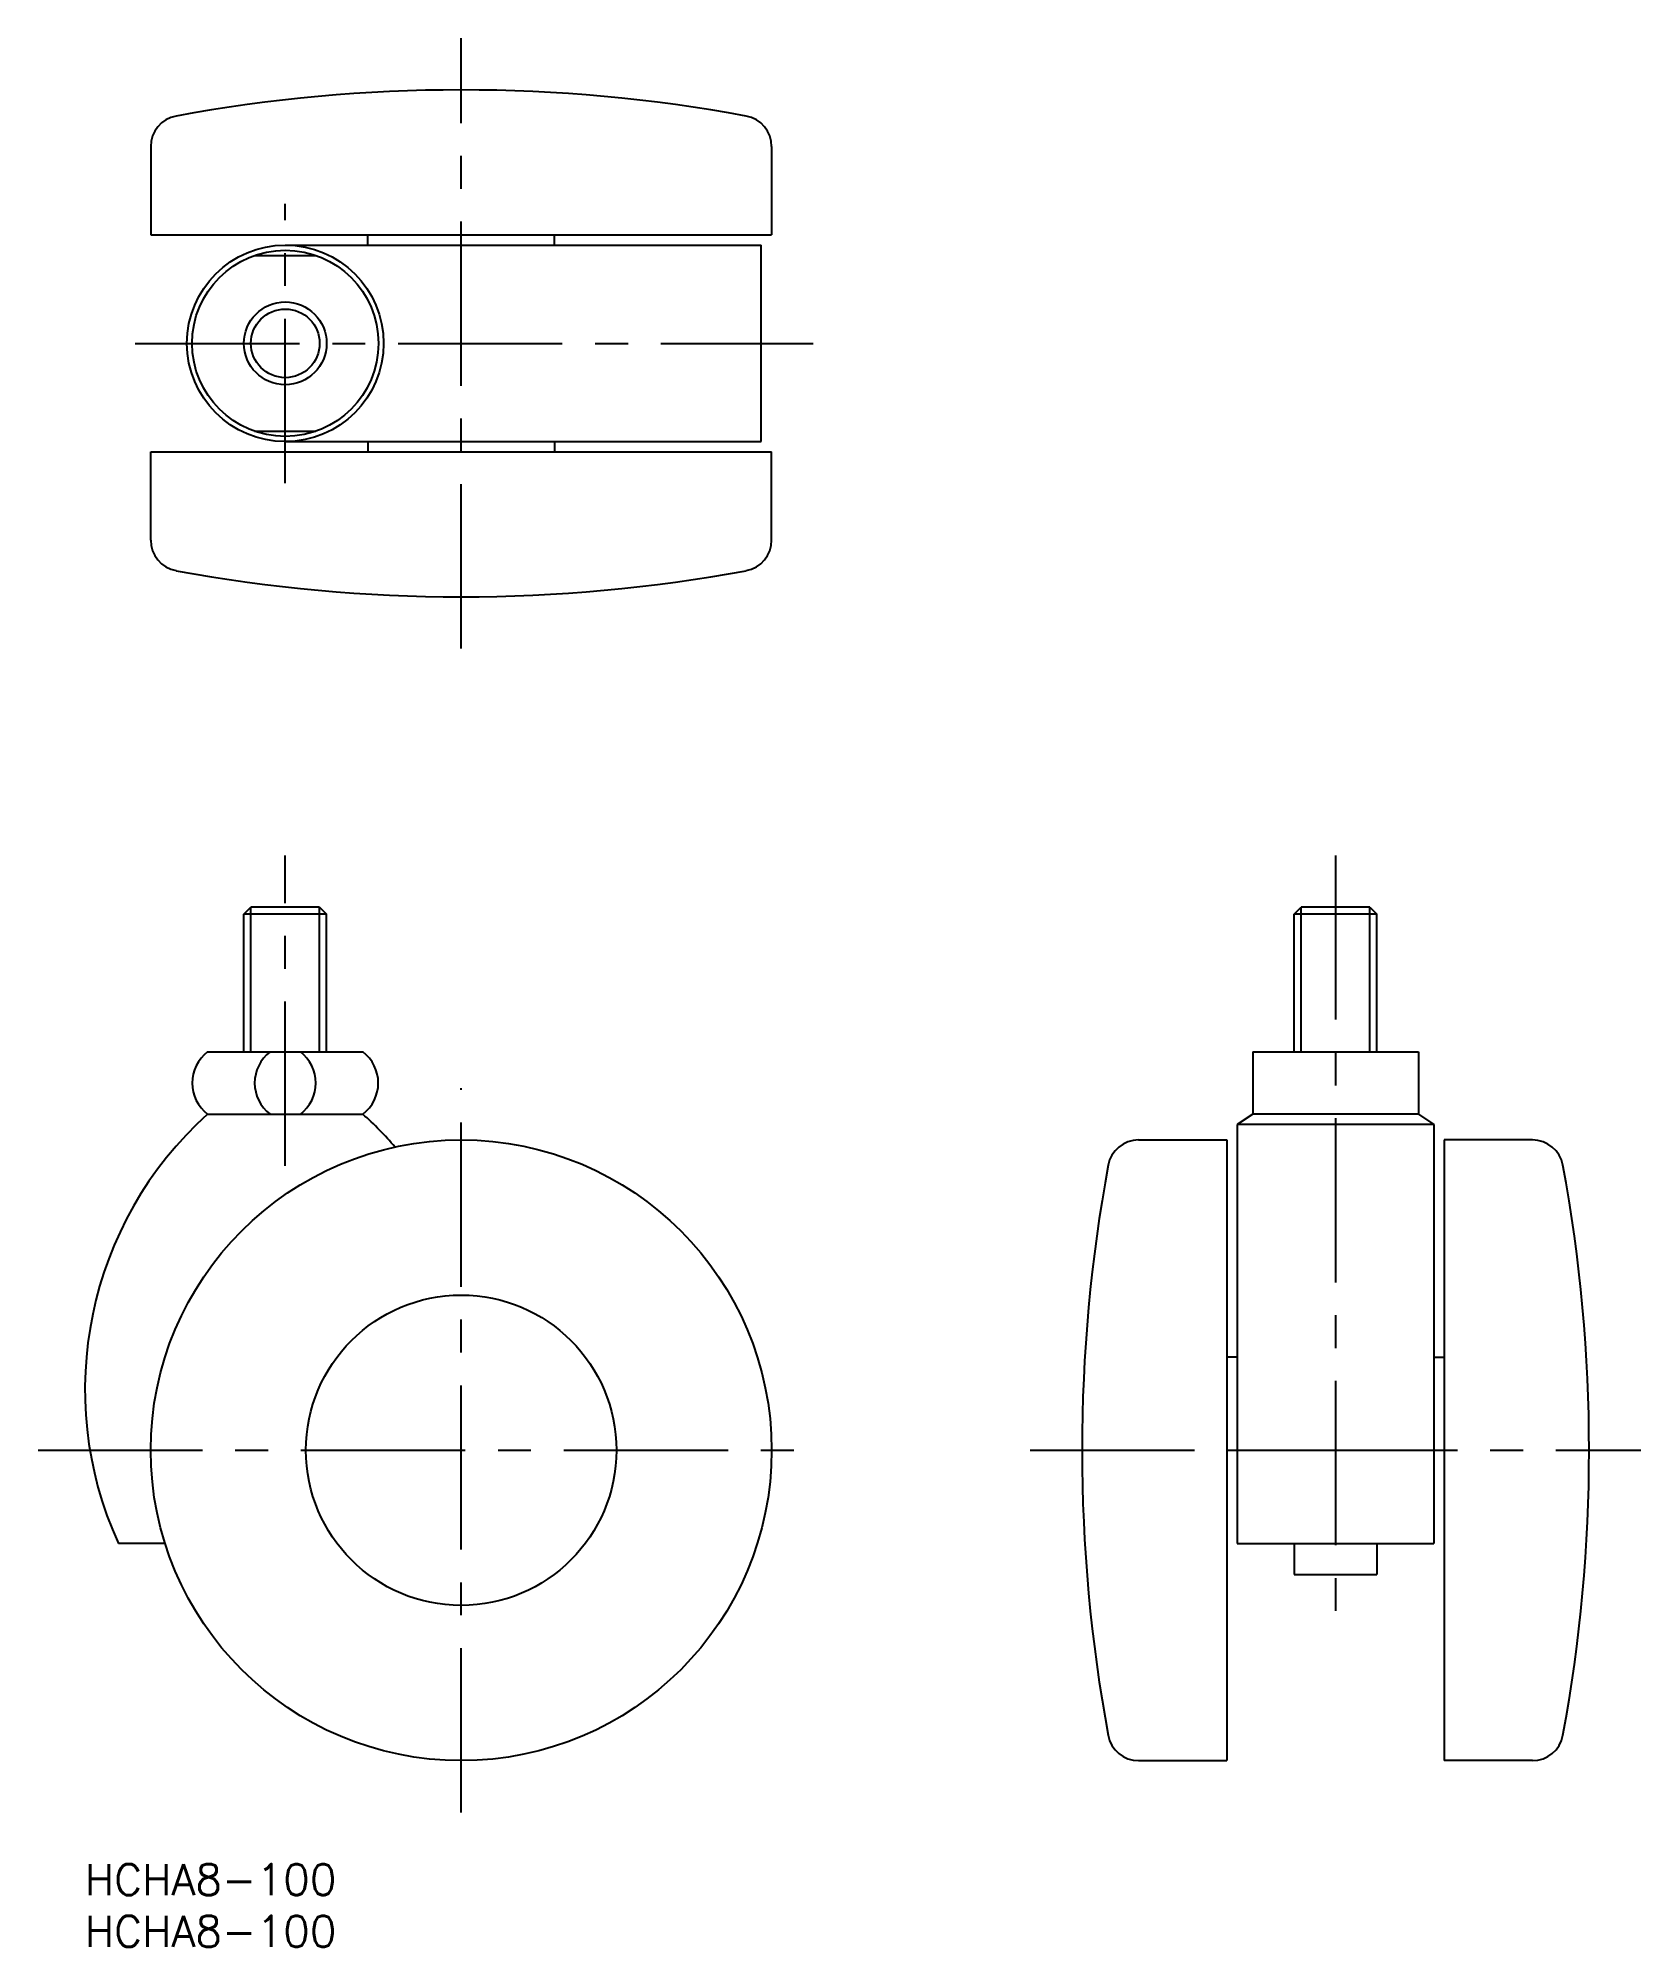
# Model space of a CAD drawing. Extents: x -5 to 150, y -8 to 176.
import ezdxf

# ---------------------------------------------------------------- set-up
doc = ezdxf.new("R2010")
doc.units = 0
doc.header["$LTSCALE"] = 0.5
doc.linetypes.add('CENTER', pattern=[50.8, 31.75, -6.35, 6.35, -6.35])
for name, color, linetype in [('MSM_CENTER', 1, 'CENTER'), ('MSM_CONTINUOUS', 7, 'CONTINUOUS'), ('MSM_NARROW', 5, 'CONTINUOUS'), ('MSM_PART_NUMBER', 7, 'CONTINUOUS')]:
    doc.layers.add(name, color=color, linetype=linetype)
doc.styles.get("Standard").update_dxf_attribs({"font": 'txt.shx', "height": 3, "bigfont": 'bigfont.shx'})

# ---------------------------------------------------------------- blocks, each defined once
blk = doc.blocks.new('*U5')
at = {"layer": 'MSM_PART_NUMBER'}
blk.add_text('HCHA8-100', height=3, dxfattribs=at).set_placement((0, -3))
blk = doc.blocks.new('*U6')
at = {"layer": 'MSM_PART_NUMBER'}
blk.add_text('HCHA8-100', height=3, dxfattribs=at).set_placement((0, -8))

msp = doc.modelspace()

# ---------------------------------------------------------------- linework, layer by layer
at = {"layer": 'MSM_CENTER'}
for p, q in [((36.36, 117.5), (36.36, 176.5)), ((19.36, 133.5), (19.36, 160.5)), ((4.86, 147), (70.36, 147)), ((19.36, 67.5), (19.36, 97.5)), ((120.86, 97.5), (120.86, 22.99)), ((36.36, 5), (36.36, 75)), ((-4.52, 40), (71.36, 40)), ((91.36, 40), (150.36, 40))]:
    msp.add_line(p, q, dxfattribs=at)
at = {"layer": 'MSM_CONTINUOUS'}
for p, q in [((6.36, 166.02), (6.36, 157.5)), ((66.36, 166.02), (66.36, 157.5)), ((6.36, 157.5), (66.36, 157.5)), ((27.34, 156.5), (27.34, 157.5)), ((45.37, 156.5), (45.37, 157.5)), ((16.4, 155.5), (22.32, 155.5)), ((19.36, 156.5), (65.36, 156.5)), ((65.36, 137.5), (65.36, 156.5)), ((16.4, 138.5), (22.32, 138.5)), ((19.36, 137.5), (65.36, 137.5)), ((27.34, 137.5), (27.34, 136.5)), ((45.37, 137.5), (45.37, 136.5)), ((6.36, 136.5), (66.36, 136.5)), ((6.36, 127.98), (6.36, 136.5)), ((66.36, 127.98), (66.36, 136.5)), ((15.36, 91.82), (16.03, 92.5)), ((22.68, 92.5), (16.03, 92.5)), ((22.68, 92.5), (23.36, 91.82)), ((116.86, 91.82), (117.53, 92.5)), ((124.18, 92.5), (117.53, 92.5)), ((124.18, 92.5), (124.86, 91.82)), ((15.36, 78.5), (15.36, 91.82)), ((23.36, 91.82), (15.36, 91.82)), ((23.36, 78.5), (23.36, 91.82)), ((116.86, 78.5), (116.86, 91.82)), ((124.86, 91.82), (116.86, 91.82)), ((124.86, 78.5), (124.86, 91.82)), ((11.86, 78.5), (26.86, 78.5)), ((112.86, 78.5), (128.86, 78.5)), ((112.86, 78.5), (112.86, 72.5)), ((128.86, 78.5), (128.86, 72.5)), ((11.86, 72.5), (26.86, 72.5)), ((112.86, 72.5), (111.36, 71.5)), ((128.86, 72.5), (112.86, 72.5)), ((128.86, 72.5), (130.36, 71.5)), ((111.36, 71.5), (111.36, 30.99)), ((130.36, 71.5), (111.36, 71.5)), ((130.36, 71.5), (130.36, 30.99)), ((101.83, 70), (110.36, 70)), ((110.36, 70), (110.36, 10)), ((131.36, 70), (131.36, 10)), ((139.88, 70), (131.36, 70)), ((111.36, 49.01), (110.36, 49.01)), ((130.36, 49.01), (131.36, 49.01)), ((111.36, 40), (129.36, 40)), ((7.74, 30.99), (3.23, 30.99)), ((111.36, 30.99), (130.36, 30.99)), ((116.86, 30.99), (116.86, 27.99)), ((124.86, 30.99), (124.86, 27.99)), ((116.86, 27.99), (124.86, 27.99)), ((101.83, 10), (110.36, 10)), ((139.88, 10), (131.36, 10))]:
    msp.add_line(p, q, dxfattribs=at)
for centre, radius in [((19.36, 147), 9.5), ((19.36, 147), 9), ((19.36, 147), 4), ((36.36, 40), 30), ((36.36, 40), 15)]:
    msp.add_circle(centre, radius, dxfattribs=at)
for centre, radius, start, end in [((36.36, 20), 151.5, 79.5243, 100.4757), ((9.36, 166.02), 3, 100.4757, 180), ((63.36, 166.02), 3, 0, 79.5243), ((9.36, 127.98), 3, 180, 259.5243), ((63.36, 127.98), 3, 280.4757, 0), ((36.36, 274), 151.5, 259.5243, 280.4757), ((14.12, 75.5), 3.76, 127.0605, 232.9395), ((20.16, 75.5), 3.76, 127.0605, 232.9395), ((18.56, 75.5), 3.76, 307.0605, 52.9395), ((24.59, 75.5), 3.76, 307.0605, 52.9395), ((35.85, 45.86), 35.85, 132.0105, 204.51), ((2.86, 45.86), 35.85, 40.8566, 47.9895), ((101.83, 67), 3, 90, 169.5243), ((139.88, 67), 3, 10.4757, 90), ((247.86, 40), 151.5, 169.5243, 190.4757), ((-6.14, 40), 151.5, 349.5243, 10.4757), ((101.83, 13), 3, 190.4757, 270), ((139.88, 13), 3, 270, 349.5243)]:
    msp.add_arc(centre, radius, start, end, dxfattribs=at)
at = {"layer": 'MSM_NARROW'}
for p, q in [((16.03, 78.5), (16.03, 92.5)), ((22.68, 78.5), (22.68, 92.5)), ((117.53, 78.5), (117.53, 92.5)), ((124.18, 78.5), (124.18, 92.5))]:
    msp.add_line(p, q, dxfattribs=at)
msp.add_circle((19.36, 147), 3.32, dxfattribs=at)

# ---------------------------------------------------------------- block references
at = {"layer": 'MSM_CONTINUOUS'}
for name in ['*U5', '*U6']:
    msp.add_blockref(name, (0, 0), dxfattribs=at)

doc.saveas('drawing.dxf')
